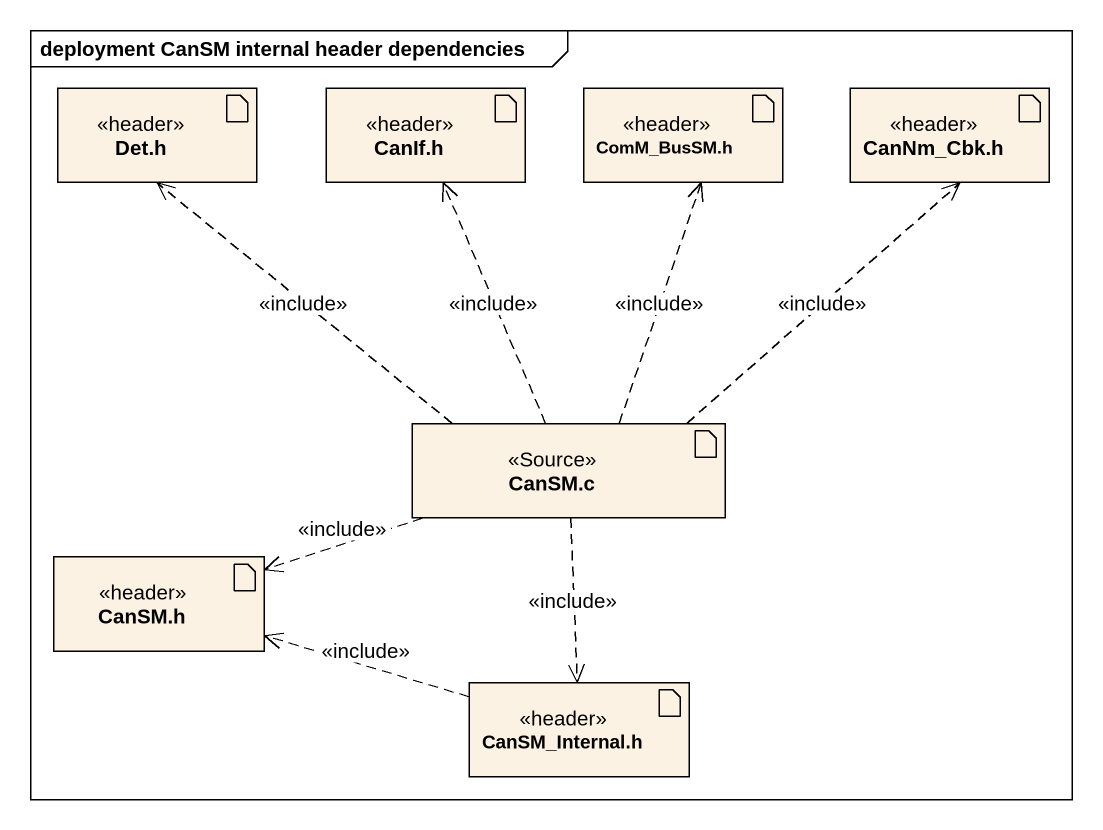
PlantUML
@startuml
mainframe deployment CanSM internal header dependencies
artifact "Det.h" as Det_h <<header>>
artifact "CanIf.h" as CanIf_h <<header>>
artifact "ComM_BusSM.h" as ComM_BusSM_h <<header>>
artifact "CanNm_Cbk.h" as CanNm_Cbk_h <<header>>
artifact "CanSM.c" as CanSM_c <<Source>>
artifact "CanSM.h" as CanSM_h <<header>>
artifact "CanSM_Internal.h" as CanSM_Internal_h <<header>>
CanSM_c .up.> Det_h : <<include>>
CanSM_c .up.> CanIf_h : <<include>>
CanSM_c .up.> ComM_BusSM_h : <<include>>
CanSM_c .up.> CanNm_Cbk_h : <<include>>
CanSM_c .left.> CanSM_h : <<include>>
CanSM_c ..> CanSM_Internal_h : <<include>>
CanSM_Internal_h .left.> CanSM_h : <<include>>
@enduml
